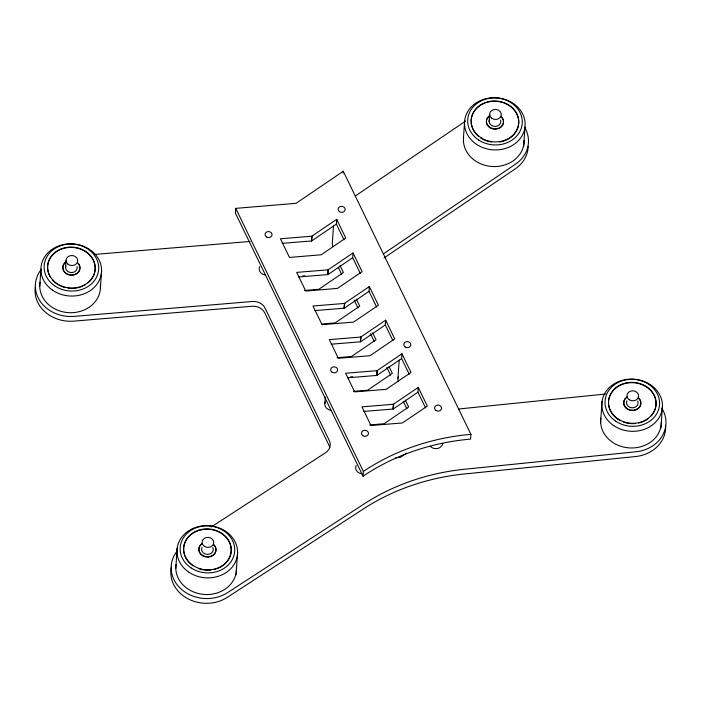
<?xml version="1.0" encoding="UTF-8"?>
<svg xmlns="http://www.w3.org/2000/svg" width="701" height="701" viewBox="0 0 701 701"><rect width="100%" height="100%" fill="white"/><g stroke="black" fill="none" stroke-linecap="round" stroke-linejoin="round"><path stroke-width="1.05" d="M39.747 286.166L40.912 269.044M65.579 267.379L66.052 260.36M100.409 287.945L101.584 270.823M175.776 568.511L177.178 547.98M235.746 208.363L235.422 213.122L363.057 476.207A212.569 182.777 3.9 0 1 470.59 439.106L470.914 434.348L343.271 171.263L296.067 203.325L235.746 208.363L363.381 471.449L363.057 476.207M236.062 574.82L237.613 552.143M282.249 243.352L311.516 240.969L311.84 236.211L336.69 219.352L345.751 238.025L321.207 254.778L289.469 257.442L280.409 238.769L311.84 236.211M311.516 240.969L312.147 236.106M298.53 276.974L327.796 274.59L328.121 269.832L353.024 252.956L362.084 271.629L337.54 288.383L305.75 291.064L296.689 272.391L328.121 269.832M327.796 274.59L328.331 269.832M328.007 274.582L328.48 269.71M333.492 225.967L332.335 242.958A7.036 6.046 3.9 0 0 332.835 246.069M343.998 239.83L336.366 224.11L336.69 219.352M324.835 403.443L325.273 397.064M343.139 173.165L343.271 171.263M314.845 310.587L344.103 308.203L344.428 303.445L369.331 286.569L378.391 305.242L353.488 322.118L322.057 324.677L312.996 306.004L344.428 303.445M344.103 308.203L344.787 303.323M360.332 273.443L352.699 257.714L353.024 252.956M331.152 344.2L360.41 341.816L360.735 337.058L385.646 320.182L394.707 338.855L370.005 355.731L338.364 358.29L329.304 339.617L360.735 337.058M360.41 341.816L361.094 336.936M376.639 307.056L369.006 291.327L369.331 286.569M347.459 377.813L376.726 375.429L377.05 370.671L401.953 353.795L411.014 372.468L386.102 389.344L354.671 391.903L345.611 373.23L377.05 370.671M376.726 375.429L377.401 370.549M392.946 340.668L385.322 324.94L385.646 320.182M363.766 411.426L393.033 409.042L393.357 404.284L418.26 387.408L427.321 406.081L402.418 422.957L370.978 425.516L361.926 406.843L393.357 404.284M393.033 409.042L393.717 404.162M397.958 378.216L399.184 360.165M409.253 374.281L401.629 358.553L401.953 353.795M425.568 407.894L417.936 392.166L418.26 387.408M463.484 137.615L464.649 120.484M489.14 121.457L489.622 114.438M523.656 146.421L524.97 127.153A30.353 26.103 3.9 0 0 482.551 99.717A30.353 26.103 3.9 0 0 476.908 144.59A30.353 26.103 3.9 0 0 524.97 127.153M600.564 423.018L602.036 401.41M660.929 428.25L662.471 405.581M311.822 240.864L336.366 224.11M328.156 274.468L352.699 257.714M344.463 308.081L369.006 291.327M360.77 341.694L385.322 324.94M377.077 375.307L401.629 358.553M393.384 408.92L417.936 392.166M406.554 453.144L400.42 457.332L395.723 457.806M355.214 196.052L465.552 121.107M383.5 253.806L515.603 164.078A34.77 29.889 3.9 0 0 524.611 127.258M384.078 257.95L515.279 168.836A34.77 29.889 3.9 0 0 528.16 146.343M211.22 526.994L325.527 452.75A11.961 10.287 3.9 0 0 329.277 440.491L265.101 308.212A12.136 10.436 3.9 0 0 252.211 301.518L74.157 316.37A34.77 29.889 3.9 0 1 40.544 301.789A34.77 29.889 3.9 0 1 41.061 269.657M458.393 409.034L605.454 394.041M94.372 254.454L250.143 241.451M302.657 275.984L304.83 275.808M304.462 290.521L318.859 289.268L343.402 272.514L340.064 265.635M321.82 324.055L335.192 322.872L359.736 306.118L356.397 299.239M337.05 357.755L351.499 356.485L376.043 339.731L372.704 332.852M350.474 376.928L352.647 376.752M353.357 391.368L367.657 390.22L392.35 373.353L389.011 366.465M369.664 424.981L384.113 423.711L408.657 406.966L405.318 400.078M338.311 267.449L341.65 274.328M354.163 300.063L357.983 307.932M370.47 333.685L374.29 341.545M386.786 367.298L390.597 375.158M403.566 401.892L406.904 408.771M265.32 275.055A7.036 6.046 3.9 0 1 259.685 266.66M361.742 473.797A7.036 6.046 3.9 0 1 356.108 465.411M193.047 565.812A23.808 20.469 3.9 0 1 188.876 536.572A23.808 20.469 3.9 0 1 222.865 534.434A23.808 20.469 3.9 0 1 225.056 563.806M224.346 564.436A23.808 20.469 3.9 0 1 216.653 568.783M215.689 569.098A23.808 20.469 3.9 0 1 213.709 569.606M210.668 570.097A23.808 20.469 3.9 0 1 198.444 568.555M213.454 544.589A8.596 7.396 3.9 0 1 213.262 555.271A8.596 7.396 3.9 0 1 200.863 554.412A8.596 7.396 3.9 0 1 202.142 543.81M213.481 544.23A8.596 7.396 3.9 0 1 213.288 554.912A8.596 7.396 3.9 0 1 200.889 554.062A8.596 7.396 3.9 0 1 202.168 543.45M212.815 547.534A5.836 5.021 3.9 0 1 207.478 554.412A5.836 5.021 3.9 0 1 202.037 547.393M398.457 381.326A7.036 6.046 3.9 0 1 398.422 376.691M442.717 443.461A7.036 6.046 3.9 0 1 437.599 448.456A7.036 6.046 3.9 0 1 430.186 446.204M500.908 116.191A8.596 7.396 3.9 0 1 500.926 126.881A8.596 7.396 3.9 0 1 488.518 126.215A8.596 7.396 3.9 0 1 489.578 115.586M500.567 120.125A5.836 5.021 3.9 0 1 495.108 126.469A5.836 5.021 3.9 0 1 489.307 120.151M500.882 116.55A8.596 7.396 3.9 0 1 500.9 127.24A8.596 7.396 3.9 0 1 488.492 126.574A8.596 7.396 3.9 0 1 489.561 115.937M473.184 129.694A23.808 20.469 3.9 0 1 485.968 102.67A23.808 20.469 3.9 0 1 517.233 115.017A23.808 20.469 3.9 0 1 502.635 141.322M501.644 141.576A23.808 20.469 3.9 0 1 499.629 141.97M491.366 141.988A23.808 20.469 3.9 0 1 489.333 141.602M488.325 141.357A23.808 20.469 3.9 0 1 486.363 140.752M485.399 140.393A23.808 20.469 3.9 0 1 483.532 139.569M482.638 139.113A23.808 20.469 3.9 0 1 480.912 138.088M478.52 136.327A23.808 20.469 3.9 0 1 475.182 132.857M474.621 132.095A23.808 20.469 3.9 0 1 473.622 130.509M330.942 410.304A7.036 6.046 3.9 0 1 325.299 401.918M609.327 408.192A23.808 20.469 3.9 0 1 632.136 382.685A23.808 20.469 3.9 0 1 655.295 408.762M655.014 409.621A23.808 20.469 3.9 0 1 651.238 415.886M648.46 418.479A23.808 20.469 3.9 0 1 641.511 422.221M640.548 422.528A23.808 20.469 3.9 0 1 638.576 423.045M635.527 423.527A23.808 20.469 3.9 0 1 623.303 421.993M620.499 420.766A23.808 20.469 3.9 0 1 609.625 409.051M638.313 398.019A8.596 7.396 3.9 0 1 638.12 408.701A8.596 7.396 3.9 0 1 625.721 407.851A8.596 7.396 3.9 0 1 627.001 397.239M638.339 397.66A8.596 7.396 3.9 0 1 638.147 408.35A8.596 7.396 3.9 0 1 625.748 407.491A8.596 7.396 3.9 0 1 627.027 396.88M637.673 400.963A5.836 5.021 3.9 0 1 632.337 407.842A5.836 5.021 3.9 0 1 626.896 400.832M363.381 471.449A212.569 182.777 3.9 0 1 470.914 434.348M77.566 262.498A8.596 7.396 3.9 0 1 77.128 273.171A8.596 7.396 3.9 0 1 64.746 272.111A8.596 7.396 3.9 0 1 66.271 261.534M77.066 266.415A5.836 5.021 3.9 0 1 71.327 272.575A5.836 5.021 3.9 0 1 65.798 266.091M78.275 263.602A8.596 7.396 3.9 0 1 76.523 273.933A8.596 7.396 3.9 0 1 64.492 272.207A8.596 7.396 3.9 0 1 66.244 261.885M50.621 277.543A23.808 20.469 3.9 0 1 57.999 250.73A23.808 20.469 3.9 0 1 89.816 255.278A23.808 20.469 3.9 0 1 87.984 282.88M85.61 284.58A23.808 20.469 3.9 0 1 83.892 285.552M82.998 285.99A23.808 20.469 3.9 0 1 80.194 287.095M79.222 287.392A23.808 20.469 3.9 0 1 77.233 287.866M76.225 288.05A23.808 20.469 3.9 0 1 67.962 288.12M64.913 287.506A23.808 20.469 3.9 0 1 59.208 285.289M58.332 284.808A23.808 20.469 3.9 0 1 55.072 282.538M54.336 281.898A23.808 20.469 3.9 0 1 52.312 279.822M171.403 567.039A35.024 30.117 3.9 0 0 187.588 598.575A35.024 30.117 3.9 0 0 227.264 597.375L360.708 510.696A212.569 182.777 3.9 0 1 468.233 473.604L635.465 456.553A35.024 30.117 3.9 0 0 665.6 425.709M176.529 551.818A35.024 30.117 3.9 0 0 182.619 590.312A35.024 30.117 3.9 0 0 227.588 592.617L361.033 505.938A212.569 182.777 3.9 0 1 468.557 468.846L635.789 451.795A35.024 30.117 3.9 0 0 661.902 408.297M524.076 140.305A30.353 26.103 3.9 0 1 492.549 166.523A30.353 26.103 3.9 0 1 463.58 137.177M100.331 284.93A30.353 26.103 3.9 0 1 69.189 312.681A30.353 26.103 3.9 0 1 40.088 282.293M236.403 567.118A30.353 26.103 3.9 0 1 205.297 594.509A30.353 26.103 3.9 0 1 176.047 564.594M661.306 422.212A30.353 26.103 3.9 0 1 629.2 447.904A30.353 26.103 3.9 0 1 600.862 418.103M35.401 286.42A34.77 29.889 3.9 0 0 73.833 321.128L251.887 306.276A12.136 10.436 3.9 0 1 264.776 312.97L328.953 445.249A11.961 10.287 3.9 0 1 329.742 447.44M266.433 236.938A3.505 3.014 3.9 0 0 272.014 235.01A3.505 3.014 3.9 0 0 267.186 231.768A3.505 3.014 3.9 0 0 266.433 236.938M362.855 435.68A3.505 3.014 3.9 0 0 368.446 433.753A3.505 3.014 3.9 0 0 363.609 430.519A3.505 3.014 3.9 0 0 362.855 435.68M193.064 565.462A23.808 20.469 3.9 0 0 231.05 552.353A23.808 20.469 3.9 0 0 198.199 530.342A23.808 20.469 3.9 0 0 193.064 565.462M188.955 572.253A30.353 26.103 3.9 0 0 237.376 555.551A30.353 26.103 3.9 0 0 195.5 527.485A30.353 26.103 3.9 0 0 188.955 572.253M190.952 567.828A27.321 23.492 3.9 0 0 234.528 552.791A27.321 23.492 3.9 0 0 196.841 527.538A27.321 23.492 3.9 0 0 190.952 567.828M204.394 546.307A5.836 5.021 3.9 0 0 213.709 543.1A5.836 5.021 3.9 0 0 205.656 537.702A5.836 5.021 3.9 0 0 204.394 546.307M405.169 346.969A3.505 3.014 3.9 0 0 410.76 345.041A3.505 3.014 3.9 0 0 405.923 341.799A3.505 3.014 3.9 0 0 405.169 346.969M435.978 410.462A3.505 3.014 3.9 0 0 441.56 408.534A3.505 3.014 3.9 0 0 436.732 405.292A3.505 3.014 3.9 0 0 435.978 410.462M478.862 140.13A27.321 23.492 3.9 0 0 522.122 124.445A27.321 23.492 3.9 0 0 483.935 99.744A27.321 23.492 3.9 0 0 478.862 140.13M480.93 137.729A23.808 20.469 3.9 0 0 518.626 124.059A23.808 20.469 3.9 0 0 485.355 102.53A23.808 20.469 3.9 0 0 480.93 137.729M491.427 117.987A5.836 5.021 3.9 0 0 501.119 115.709A5.836 5.021 3.9 0 0 493.811 109.575A5.836 5.021 3.9 0 0 491.427 117.987M332.055 372.187A3.505 3.014 3.9 0 0 337.637 370.259A3.505 3.014 3.9 0 0 332.809 367.026A3.505 3.014 3.9 0 0 332.055 372.187M617.932 418.891A23.808 20.469 3.9 0 0 655.908 405.791A23.808 20.469 3.9 0 0 623.058 383.78A23.808 20.469 3.9 0 0 617.932 418.891M613.813 425.691A30.353 26.103 3.9 0 0 662.235 408.981A30.353 26.103 3.9 0 0 620.359 380.923A30.353 26.103 3.9 0 0 613.813 425.691M615.811 421.257A27.321 23.492 3.9 0 0 659.387 406.23A27.321 23.492 3.9 0 0 621.699 380.967A27.321 23.492 3.9 0 0 615.811 421.257M629.253 399.745A5.836 5.021 3.9 0 0 638.567 396.529A5.836 5.021 3.9 0 0 630.514 391.132A5.836 5.021 3.9 0 0 629.253 399.745M339.547 211.711A3.505 3.014 3.9 0 0 345.137 209.783A3.505 3.014 3.9 0 0 340.309 206.541A3.505 3.014 3.9 0 0 339.547 211.711M52.452 290.1A30.353 26.103 3.9 0 0 101.268 274.222A30.353 26.103 3.9 0 0 60.014 245.473A30.353 26.103 3.9 0 0 52.452 290.1M54.494 285.701A27.321 23.492 3.9 0 0 98.429 271.41A27.321 23.492 3.9 0 0 61.302 245.534A27.321 23.492 3.9 0 0 54.494 285.701M56.667 283.37A23.808 20.469 3.9 0 0 94.959 270.919A23.808 20.469 3.9 0 0 62.599 248.364A23.808 20.469 3.9 0 0 56.667 283.37M67.708 263.962A5.836 5.021 3.9 0 0 77.504 261.999A5.836 5.021 3.9 0 0 70.451 255.637A5.836 5.021 3.9 0 0 67.708 263.962"/></g></svg>
